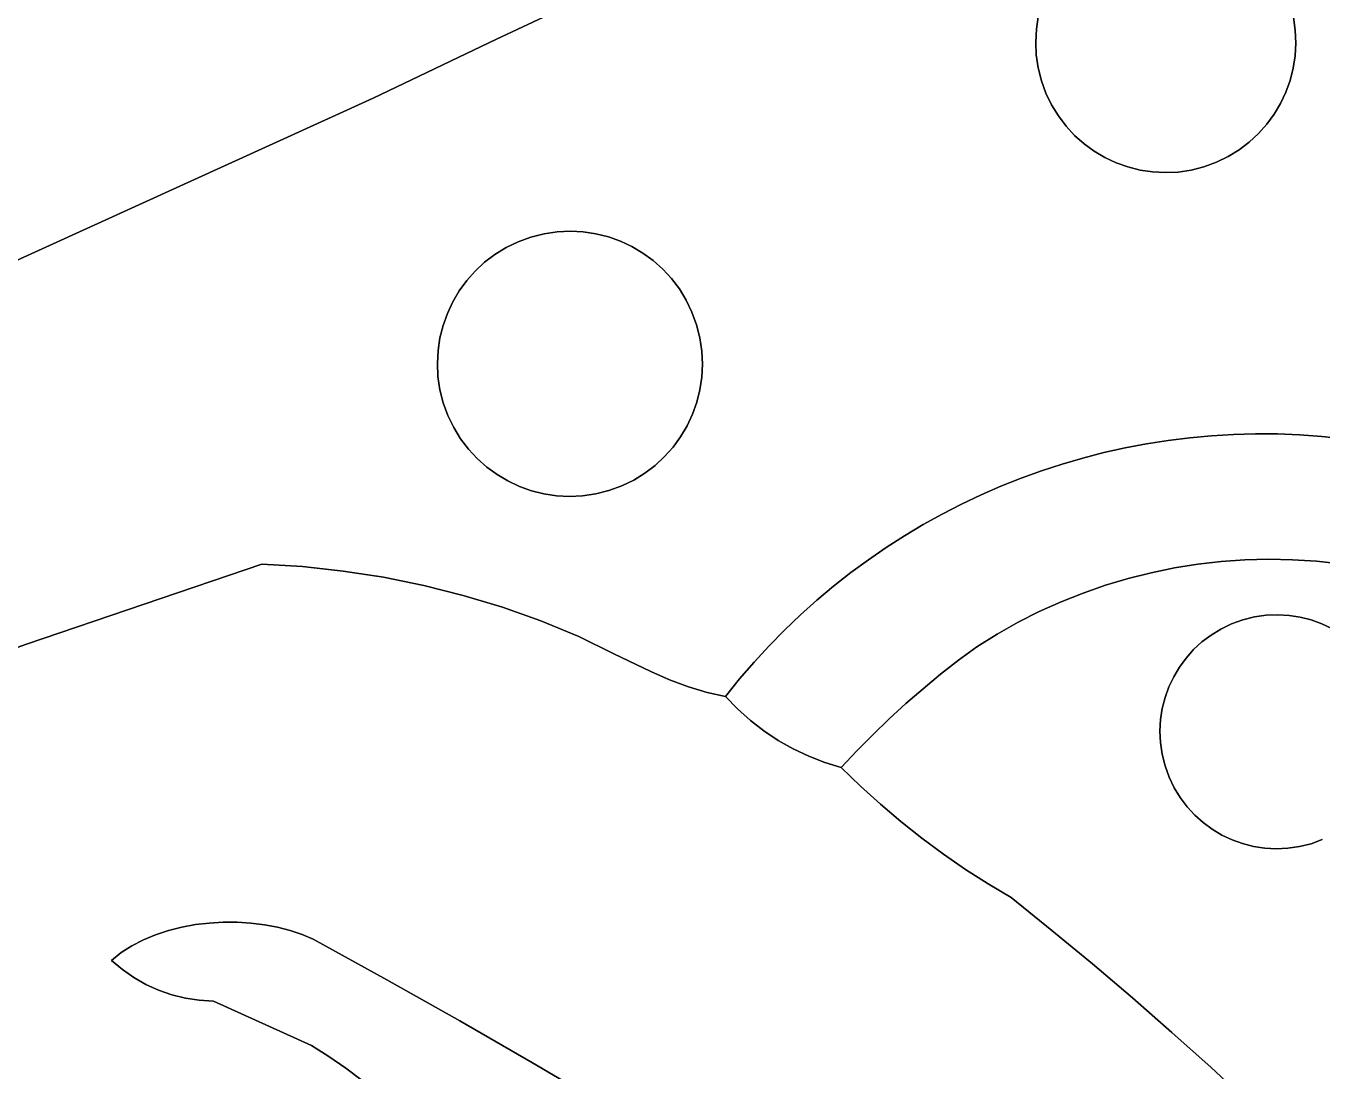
# Model space of a CAD drawing. Header units: inches. Extents: x 37.5 to 70.3, y 17.4 to 61.6.
# Drawn here: x 48.624 to 53.357, y 25.22 to 29.036 of the extents above; entities that cross this region are included whole.
import ezdxf

# ---------------------------------------------------------------- set-up
doc = ezdxf.new("R2010")
doc.units = ezdxf.units.IN
doc.layers.add('SURFACES_FOR_SKETCHUP', color=7, linetype='Continuous')

msp = doc.modelspace()

# ---------------------------------------------------------------- linework, layer by layer
at = {"layer": 'SURFACES_FOR_SKETCHUP'}
for points, invisible_edges in [([(49.3447, 29.671), (50.343, 28.987), (50.0615, 30.0244)], 3), ([(50.7997, 29.2026), (50.0615, 30.0244), (50.343, 28.987)], 3), ([(48.627, 29.3196), (47.9492, 29.706), (47.9083, 28.9702)], 3), ([(48.627, 29.3196), (49.8928, 28.7723), (49.3447, 29.671)], 3), ([(50.343, 28.987), (49.3447, 29.671), (49.8928, 28.7723)], 3), ([(51.4971, 29.5077), (52.3137, 29.0233), (51.733, 29.5998)], 3), ([(52.3206, 29.0689), (51.733, 29.5998), (52.3137, 29.0233)], 3), ([(51.2629, 29.41), (52.3134, 28.93), (51.4971, 29.5077)], 3), ([(52.3112, 28.9769), (51.4971, 29.5077), (52.3134, 28.93)], 3), ([(52.3137, 29.0233), (51.4971, 29.5077), (52.3112, 28.9769)], 3), ([(50.9496, 28.1478), (50.9815, 28.1133), (51.2629, 29.41)], 10), ([(51.2629, 29.41), (51.0305, 29.3079), (50.9496, 28.1478)], 10), ([(52.3204, 28.8828), (51.2629, 29.41), (50.9815, 28.1133)], 11), ([(52.3134, 28.93), (51.2629, 29.41), (52.3204, 28.8828)], 3), ([(52.6468, 29.429), (52.3667, 29.1975), (52.3323, 28.8357)], 11), ([(52.3323, 28.8357), (52.5638, 28.5555), (52.6468, 29.429)], 11), ([(53.2401, 29.1145), (52.6468, 29.429), (52.5638, 28.5555)], 11), ([(47.9083, 28.9702), (49.8928, 28.7723), (48.627, 29.3196)], 3), ([(51.0305, 29.3079), (50.7997, 29.2026), (50.8371, 28.2298)], 10), ([(50.8371, 28.2298), (50.8771, 28.2062), (51.0305, 29.3079)], 10), ([(50.8771, 28.2062), (50.9147, 28.1788), (51.0305, 29.3079)], 10), ([(50.9147, 28.1788), (50.9496, 28.1478), (51.0305, 29.3079)], 10), ([(50.343, 28.987), (50.6595, 28.2837), (50.7997, 29.2026)], 3), ([(50.6595, 28.2837), (50.7059, 28.2766), (50.7997, 29.2026)], 10), ([(50.7059, 28.2766), (50.7512, 28.2652), (50.7997, 29.2026)], 10), ([(50.7512, 28.2652), (50.795, 28.2496), (50.7997, 29.2026)], 10), ([(50.795, 28.2496), (50.8371, 28.2298), (50.7997, 29.2026)], 10), ([(52.3473, 29.1562), (52.3319, 29.1133), (52.3204, 28.8828)], 10), ([(52.3204, 28.8828), (52.3323, 28.8357), (52.3473, 29.1562)], 10), ([(52.3667, 29.1975), (52.3473, 29.1562), (52.3323, 28.8357)], 10), ([(53.252, 29.0673), (53.2589, 29.0202), (54.0389, 29.1694)], 10), ([(54.0442, 29.0803), (54.0389, 29.1694), (53.2589, 29.0202)], 10), ([(52.3319, 29.1133), (52.3206, 29.0689), (52.3204, 28.8828)], 10), ([(52.9256, 28.5212), (53.2401, 29.1145), (52.5638, 28.5555)], 11), ([(52.9256, 28.5212), (53.2057, 28.7527), (53.2401, 29.1145)], 11), ([(53.2057, 28.7527), (53.2251, 28.7939), (53.2401, 29.1145)], 10), ([(53.252, 29.0673), (53.2401, 29.1145), (53.2251, 28.7939)], 10), ([(52.3137, 29.0233), (52.3134, 28.93), (52.3206, 29.0689)], 3), ([(52.3204, 28.8828), (52.3206, 29.0689), (52.3134, 28.93)], 3), ([(53.2251, 28.7939), (53.2405, 28.8369), (53.252, 29.0673)], 10), ([(53.2405, 28.8369), (53.2517, 28.8813), (53.252, 29.0673)], 10), ([(53.252, 29.0673), (53.2517, 28.8813), (53.2589, 29.0202)], 3), ([(54.042, 28.9909), (54.0442, 29.0803), (53.2589, 29.0202)], 10), ([(52.3137, 29.0233), (52.3112, 28.9769), (52.3134, 28.93)], 8), ([(53.2587, 28.9268), (53.2589, 29.0202), (53.2517, 28.8813)], 3), ([(53.2587, 28.9268), (53.2611, 28.9732), (53.2589, 29.0202)], 8), ([(53.2611, 28.9732), (54.042, 28.9909), (53.2589, 29.0202)], 3), ([(47.1886, 28.6228), (49.8928, 28.7723), (47.9083, 28.9702)], 3), ([(49.8928, 28.7723), (50.4217, 28.2476), (50.343, 28.987)], 3), ([(50.6595, 28.2837), (50.343, 28.987), (50.6122, 28.2861)], 3), ([(50.4683, 28.2645), (50.343, 28.987), (50.4217, 28.2476)], 3), ([(50.5163, 28.2767), (50.343, 28.987), (50.4683, 28.2645)], 3), ([(50.5644, 28.2839), (50.343, 28.987), (50.5163, 28.2767)], 3), ([(50.6122, 28.2861), (50.343, 28.987), (50.5644, 28.2839)], 3), ([(54.042, 28.9909), (53.2587, 28.9268), (54.0644, 28.8964)], 3), ([(53.2587, 28.9268), (54.042, 28.9909), (53.2611, 28.9732)], 3), ([(53.2517, 28.8813), (54.0644, 28.8964), (53.2587, 28.9268)], 3), ([(52.3204, 28.8828), (50.9815, 28.1133), (52.3323, 28.8357)], 3), ([(54.0644, 28.8964), (53.2405, 28.8369), (54.0936, 28.804)], 3), ([(53.2405, 28.8369), (54.0644, 28.8964), (53.2517, 28.8813)], 3), ([(51.0102, 28.0756), (52.3323, 28.8357), (50.9815, 28.1133)], 3), ([(52.3323, 28.8357), (51.0102, 28.0756), (52.3489, 28.79)], 3), ([(52.3323, 28.8357), (52.3489, 28.79), (52.5246, 28.5788)], 10), ([(52.5638, 28.5555), (52.3323, 28.8357), (52.5246, 28.5788)], 3), ([(53.2251, 28.7939), (54.0936, 28.804), (53.2405, 28.8369)], 3), ([(51.0352, 28.0348), (52.3489, 28.79), (51.0102, 28.0756)], 3), ([(52.3489, 28.79), (51.0352, 28.0348), (52.3696, 28.747)], 3), ([(52.4877, 28.6057), (52.3489, 28.79), (52.4535, 28.6361)], 3), ([(52.5246, 28.5788), (52.3489, 28.79), (52.4877, 28.6057)], 3), ([(52.3489, 28.79), (52.3696, 28.747), (52.4535, 28.6361)], 10), ([(53.2057, 28.7527), (54.1295, 28.714), (53.2251, 28.7939)], 3), ([(54.0936, 28.804), (53.2251, 28.7939), (54.1295, 28.714)], 3), ([(49.8928, 28.7723), (46.2964, 28.1759), (44.4585, 26.3004)], 3), ([(44.4585, 26.3004), (46.9135, 26.1748), (49.8928, 28.7723)], 3), ([(46.2964, 28.1759), (49.8928, 28.7723), (46.4679, 28.2774)], 3), ([(47.1886, 28.6228), (46.4679, 28.2774), (49.8928, 28.7723)], 10), ([(47.7687, 26.4793), (49.8928, 28.7723), (46.9135, 26.1748)], 3), ([(47.7687, 26.4793), (48.626, 26.778), (49.8928, 28.7723)], 10), ([(48.626, 26.778), (49.4854, 27.0707), (49.8928, 28.7723)], 10), ([(49.4854, 27.0707), (50.1361, 27.8972), (49.8928, 28.7723)], 11), ([(50.1476, 27.9424), (49.8928, 28.7723), (50.1361, 27.8972)], 3), ([(50.1632, 27.9862), (49.8928, 28.7723), (50.1476, 27.9424)], 3), ([(50.1829, 28.0283), (49.8928, 28.7723), (50.1632, 27.9862)], 3), ([(50.2066, 28.0683), (49.8928, 28.7723), (50.1829, 28.0283)], 3), ([(50.234, 28.1059), (49.8928, 28.7723), (50.2066, 28.0683)], 3), ([(50.265, 28.1408), (49.8928, 28.7723), (50.234, 28.1059)], 3), ([(50.2994, 28.1727), (49.8928, 28.7723), (50.265, 28.1408)], 3), ([(50.3371, 28.2014), (49.8928, 28.7723), (50.2994, 28.1727)], 3), ([(50.3779, 28.2264), (49.8928, 28.7723), (50.3371, 28.2014)], 3), ([(50.4217, 28.2476), (49.8928, 28.7723), (50.3779, 28.2264)], 3), ([(51.0564, 27.9911), (52.3696, 28.747), (51.0352, 28.0348)], 3), ([(52.3696, 28.747), (51.0564, 27.9911), (52.3941, 28.707)], 3), ([(52.4222, 28.6699), (52.4535, 28.6361), (52.3696, 28.747)], 10), ([(52.3696, 28.747), (52.3941, 28.707), (52.4222, 28.6699)], 8), ([(53.2057, 28.7527), (52.9256, 28.5212), (53.1825, 28.7135)], 3), ([(53.1825, 28.7135), (54.1295, 28.714), (53.2057, 28.7527)], 3), ([(51.0733, 27.9445), (52.3941, 28.707), (51.0564, 27.9911)], 3), ([(52.3941, 28.707), (51.0733, 27.9445), (52.4222, 28.6699)], 3), ([(52.9256, 28.5212), (52.9713, 28.5378), (53.1825, 28.7135)], 10), ([(53.1825, 28.7135), (52.9713, 28.5378), (53.1555, 28.6766)], 3), ([(53.1555, 28.6766), (54.172, 28.6267), (53.1825, 28.7135)], 3), ([(54.1295, 28.714), (53.1825, 28.7135), (54.172, 28.6267)], 3), ([(51.0855, 27.8965), (52.4222, 28.6699), (51.0733, 27.9445)], 3), ([(52.4222, 28.6699), (51.0855, 27.8965), (52.4535, 28.6361)], 3), ([(52.4535, 28.6361), (51.0855, 27.8965), (52.1845, 27.3551)], 11), ([(52.2579, 27.3843), (52.4535, 28.6361), (52.1845, 27.3551)], 3), ([(52.4535, 28.6361), (52.2579, 27.3843), (52.4877, 28.6057)], 3), ([(53.1555, 28.6766), (52.9713, 28.5378), (53.1251, 28.6424)], 3), ([(52.9713, 28.5378), (53.0142, 28.5585), (53.1251, 28.6424)], 10), ([(53.0913, 28.6111), (53.1251, 28.6424), (53.0142, 28.5585)], 10), ([(53.1251, 28.6424), (53.0913, 28.6111), (53.4371, 27.5286)], 10), ([(53.1251, 28.6424), (54.172, 28.6267), (53.1555, 28.6766)], 3), ([(54.172, 28.6267), (53.1251, 28.6424), (53.4371, 27.5286)], 11), ([(52.3323, 27.4112), (52.4877, 28.6057), (52.2579, 27.3843)], 3), ([(52.4877, 28.6057), (52.3323, 27.4112), (52.5246, 28.5788)], 3), ([(53.0142, 28.5585), (53.0543, 28.583), (53.0913, 28.6111)], 8), ([(53.0913, 28.6111), (53.0543, 28.583), (53.356, 27.537)], 10), ([(53.356, 27.537), (53.4371, 27.5286), (53.0913, 28.6111)], 10), ([(52.4075, 27.4358), (52.5246, 28.5788), (52.3323, 27.4112)], 3), ([(52.5246, 28.5788), (52.4075, 27.4358), (52.5638, 28.5555)], 3), ([(52.4836, 27.4579), (52.5638, 28.5555), (52.4075, 27.4358)], 3), ([(52.5638, 28.5555), (52.4836, 27.4579), (52.605, 28.5361)], 3), ([(52.5638, 28.5555), (52.605, 28.5361), (52.9256, 28.5212)], 10), ([(52.9713, 28.5378), (52.9256, 28.5212), (53.1136, 27.5462)], 10), ([(53.0142, 28.5585), (52.9713, 28.5378), (53.1942, 27.5458)], 10), ([(53.1136, 27.5462), (53.1942, 27.5458), (52.9713, 28.5378)], 10), ([(53.0543, 28.583), (53.0142, 28.5585), (53.275, 27.5427)], 10), ([(53.1942, 27.5458), (53.275, 27.5427), (53.0142, 28.5585)], 10), ([(53.275, 27.5427), (53.356, 27.537), (53.0543, 28.583)], 10), ([(52.5603, 27.4777), (52.605, 28.5361), (52.4836, 27.4579)], 3), ([(52.605, 28.5361), (52.5603, 27.4777), (52.648, 28.5207)], 3), ([(52.6378, 27.495), (52.648, 28.5207), (52.5603, 27.4777)], 3), ([(52.605, 28.5361), (52.648, 28.5207), (52.8784, 28.5093)], 10), ([(52.8784, 28.5093), (52.9256, 28.5212), (52.605, 28.5361)], 10), ([(52.648, 28.5207), (52.6378, 27.495), (52.6924, 28.5095)], 3), ([(52.7159, 27.5098), (52.6924, 28.5095), (52.6378, 27.495)], 3), ([(52.648, 28.5207), (52.6924, 28.5095), (52.8784, 28.5093)], 10), ([(52.6924, 28.5095), (52.7159, 27.5098), (52.7379, 28.5026)], 3), ([(52.7379, 28.5026), (52.8313, 28.5023), (52.6924, 28.5095)], 3), ([(52.8784, 28.5093), (52.6924, 28.5095), (52.8313, 28.5023)], 3), ([(52.7945, 27.5221), (52.7379, 28.5026), (52.7159, 27.5098)], 3), ([(52.7379, 28.5026), (52.7945, 27.5221), (52.7843, 28.5001)], 3), ([(52.7379, 28.5026), (52.7843, 28.5001), (52.8313, 28.5023)], 8), ([(52.7843, 28.5001), (52.8737, 27.532), (52.8313, 28.5023)], 3), ([(52.8737, 27.532), (52.7843, 28.5001), (52.7945, 27.5221)], 3), ([(52.8313, 28.5023), (52.9533, 27.5393), (52.8784, 28.5093)], 3), ([(52.9533, 27.5393), (52.8313, 28.5023), (52.8737, 27.532)], 3), ([(52.8784, 28.5093), (53.0332, 27.544), (52.9256, 28.5212)], 3), ([(53.0332, 27.544), (52.8784, 28.5093), (52.9533, 27.5393)], 3), ([(53.1136, 27.5462), (52.9256, 28.5212), (53.0332, 27.544)], 3), ([(50.1829, 28.0283), (50.4683, 28.2645), (50.2066, 28.0683)], 3), ([(50.1829, 28.0283), (50.3845, 27.3742), (50.4683, 28.2645)], 11), ([(50.4683, 28.2645), (50.4217, 28.2476), (50.2066, 28.0683)], 10), ([(50.4683, 28.2645), (50.3845, 27.3742), (51.0733, 27.9445)], 11), ([(50.5163, 28.2767), (50.4683, 28.2645), (50.795, 28.2496)], 10), ([(50.8371, 28.2298), (50.795, 28.2496), (50.4683, 28.2645)], 10), ([(51.0733, 27.9445), (50.8371, 28.2298), (50.4683, 28.2645)], 11), ([(50.5163, 28.2767), (50.7059, 28.2766), (50.5644, 28.2839)], 3), ([(50.7512, 28.2652), (50.7059, 28.2766), (50.5163, 28.2767)], 10), ([(50.795, 28.2496), (50.7512, 28.2652), (50.5163, 28.2767)], 10), ([(50.6595, 28.2837), (50.6122, 28.2861), (50.5644, 28.2839)], 8), ([(50.6595, 28.2837), (50.5644, 28.2839), (50.7059, 28.2766)], 3), ([(50.2066, 28.0683), (50.4217, 28.2476), (50.234, 28.1059)], 3), ([(50.234, 28.1059), (50.4217, 28.2476), (50.265, 28.1408)], 3), ([(50.4217, 28.2476), (50.3779, 28.2264), (50.265, 28.1408)], 10), ([(50.2994, 28.1727), (50.265, 28.1408), (50.3779, 28.2264)], 10), ([(50.3779, 28.2264), (50.3371, 28.2014), (50.2994, 28.1727)], 8), ([(50.8371, 28.2298), (51.0733, 27.9445), (50.8771, 28.2062)], 3), ([(51.0733, 27.9445), (51.0564, 27.9911), (50.8771, 28.2062)], 10), ([(50.8771, 28.2062), (51.0564, 27.9911), (50.9147, 28.1788)], 3), ([(50.9147, 28.1788), (51.0564, 27.9911), (50.9496, 28.1478)], 3), ([(50.9815, 28.1133), (50.9496, 28.1478), (51.0352, 28.0348)], 10), ([(51.0564, 27.9911), (51.0352, 28.0348), (50.9496, 28.1478)], 10), ([(51.0352, 28.0348), (51.0102, 28.0756), (50.9815, 28.1133)], 8), ([(50.1829, 28.0283), (50.1632, 27.9862), (50.1482, 27.6595)], 10), ([(50.1482, 27.6595), (50.3845, 27.3742), (50.1829, 28.0283)], 11), ([(50.1632, 27.9862), (50.1476, 27.9424), (50.1361, 27.7075)], 10), ([(50.1361, 27.7075), (50.1482, 27.6595), (50.1632, 27.9862)], 10), ([(50.1476, 27.9424), (50.1361, 27.8972), (50.1361, 27.7075)], 10), ([(51.0386, 27.5757), (51.0733, 27.9445), (50.3845, 27.3742)], 11), ([(51.0386, 27.5757), (51.0584, 27.6177), (51.0733, 27.9445)], 10), ([(51.0855, 27.8965), (51.0733, 27.9445), (51.0584, 27.6177)], 10), ([(50.1361, 27.8972), (49.4854, 27.0707), (50.1291, 27.8507)], 3), ([(50.1291, 27.8507), (50.1289, 27.7556), (50.1361, 27.8972)], 3), ([(50.1361, 27.7075), (50.1361, 27.8972), (50.1289, 27.7556)], 3), ([(51.0584, 27.6177), (51.074, 27.6616), (51.0855, 27.8965)], 10), ([(51.074, 27.6616), (51.0854, 27.7068), (51.0855, 27.8965)], 10), ([(51.0855, 27.8965), (51.0854, 27.7068), (51.0927, 27.8484)], 3), ([(51.0927, 27.8484), (52.1119, 27.3235), (51.0855, 27.8965)], 3), ([(52.1845, 27.3551), (51.0855, 27.8965), (52.1119, 27.3235)], 3), ([(50.1291, 27.8507), (49.4854, 27.0707), (50.1267, 27.8034)], 3), ([(50.1291, 27.8507), (50.1267, 27.8034), (50.1289, 27.7556)], 8), ([(51.0925, 27.7533), (51.0927, 27.8484), (51.0854, 27.7068)], 3), ([(51.0925, 27.7533), (51.0949, 27.8005), (51.0927, 27.8484)], 8), ([(51.0927, 27.8484), (51.0949, 27.8005), (52.0405, 27.2896)], 10), ([(52.0405, 27.2896), (52.1119, 27.3235), (51.0927, 27.8484)], 10), ([(50.1267, 27.8034), (49.4854, 27.0707), (50.1289, 27.7556)], 3), ([(51.0949, 27.8005), (51.0925, 27.7533), (51.97, 27.2535)], 10), ([(51.97, 27.2535), (52.0405, 27.2896), (51.0949, 27.8005)], 10), ([(50.1289, 27.7556), (49.4854, 27.0707), (50.1361, 27.7075)], 3), ([(51.0925, 27.7533), (51.0854, 27.7068), (51.9008, 27.2151)], 10), ([(51.9008, 27.2151), (51.97, 27.2535), (51.0925, 27.7533)], 10), ([(49.6347, 27.0616), (50.1361, 27.7075), (49.4854, 27.0707)], 3), ([(50.1361, 27.7075), (49.6347, 27.0616), (50.1482, 27.6595)], 3), ([(51.074, 27.6616), (51.8327, 27.1745), (51.0854, 27.7068)], 3), ([(51.8327, 27.1745), (51.9008, 27.2151), (51.0854, 27.7068)], 10), ([(50.1482, 27.6595), (49.6347, 27.0616), (50.1652, 27.6129)], 3), ([(50.1482, 27.6595), (50.1652, 27.6129), (50.3445, 27.3978)], 10), ([(50.3845, 27.3742), (50.1482, 27.6595), (50.3445, 27.3978)], 3), ([(51.0584, 27.6177), (51.7659, 27.1317), (51.074, 27.6616)], 3), ([(51.8327, 27.1745), (51.074, 27.6616), (51.7659, 27.1317)], 3), ([(49.7832, 27.0455), (50.1652, 27.6129), (49.6347, 27.0616)], 3), ([(50.1652, 27.6129), (49.7832, 27.0455), (50.1864, 27.5692)], 3), ([(50.3069, 27.4252), (50.1652, 27.6129), (50.272, 27.4562)], 3), ([(50.3445, 27.3978), (50.1652, 27.6129), (50.3069, 27.4252)], 3), ([(50.1652, 27.6129), (50.1864, 27.5692), (50.272, 27.4562)], 10), ([(51.0386, 27.5757), (51.7004, 27.0867), (51.0584, 27.6177)], 3), ([(51.7659, 27.1317), (51.0584, 27.6177), (51.7004, 27.0867)], 3), ([(50.1864, 27.5692), (49.7832, 27.0455), (50.2114, 27.5283)], 3), ([(50.2401, 27.4906), (50.272, 27.4562), (50.1864, 27.5692)], 10), ([(50.1864, 27.5692), (50.2114, 27.5283), (50.2401, 27.4906)], 8), ([(50.7533, 27.3394), (51.0386, 27.5757), (50.3845, 27.3742)], 11), ([(51.0386, 27.5757), (50.7533, 27.3394), (51.015, 27.5357)], 3), ([(51.015, 27.5357), (51.6362, 27.0396), (51.0386, 27.5757)], 3), ([(51.7004, 27.0867), (51.0386, 27.5757), (51.6362, 27.0396)], 3), ([(53.0332, 27.544), (52.9533, 27.5393), (52.989, 27.0801)], 10), ([(52.989, 27.0801), (53.0755, 27.0861), (53.0332, 27.544)], 10), ([(53.1136, 27.5462), (53.0332, 27.544), (53.0755, 27.0861)], 10), ([(53.1624, 27.0882), (53.1136, 27.5462), (53.0755, 27.0861)], 3), ([(53.1136, 27.5462), (53.1624, 27.0882), (53.1942, 27.5458)], 3), ([(53.2494, 27.0865), (53.1942, 27.5458), (53.1624, 27.0882)], 3), ([(53.1942, 27.5458), (53.2494, 27.0865), (53.275, 27.5427)], 3), ([(49.9306, 27.0226), (50.2114, 27.5283), (49.7832, 27.0455)], 3), ([(50.2114, 27.5283), (49.9306, 27.0226), (50.2401, 27.4906)], 3), ([(50.7533, 27.3394), (50.7999, 27.3564), (51.015, 27.5357)], 10), ([(51.015, 27.5357), (50.7999, 27.3564), (50.9876, 27.4981)], 3), ([(50.9876, 27.4981), (50.7999, 27.3564), (50.9566, 27.4632)], 3), ([(50.9566, 27.4632), (51.5123, 26.939), (50.9876, 27.4981)], 3), ([(50.9876, 27.4981), (51.5735, 26.9903), (51.015, 27.5357)], 3), ([(51.5735, 26.9903), (50.9876, 27.4981), (51.5123, 26.939)], 3), ([(51.6362, 27.0396), (51.015, 27.5357), (51.5735, 26.9903)], 3), ([(52.6378, 27.495), (52.7328, 27.0393), (52.7159, 27.5098)], 3), ([(52.7945, 27.5221), (52.7159, 27.5098), (52.8175, 27.0566)], 10), ([(52.7328, 27.0393), (52.8175, 27.0566), (52.7159, 27.5098)], 10), ([(52.8737, 27.532), (52.7945, 27.5221), (52.903, 27.0702)], 10), ([(52.8175, 27.0566), (52.903, 27.0702), (52.7945, 27.5221)], 10), ([(52.8737, 27.532), (52.989, 27.0801), (52.9533, 27.5393)], 3), ([(52.903, 27.0702), (52.989, 27.0801), (52.8737, 27.532)], 10), ([(53.275, 27.5427), (53.2494, 27.0865), (53.356, 27.537)], 3), ([(53.3366, 27.081), (53.356, 27.537), (53.2494, 27.0865)], 3), ([(53.356, 27.537), (53.3366, 27.081), (53.4371, 27.5286)], 3), ([(53.4237, 27.0715), (53.4371, 27.5286), (53.3366, 27.081)], 3), ([(50.2401, 27.4906), (49.9306, 27.0226), (50.272, 27.4562)], 3), ([(50.0767, 26.9928), (50.272, 27.4562), (49.9306, 27.0226)], 3), ([(50.272, 27.4562), (50.0767, 26.9928), (50.3069, 27.4252)], 3), ([(50.7999, 27.3564), (50.8436, 27.3776), (50.9566, 27.4632)], 10), ([(50.9221, 27.4313), (50.9566, 27.4632), (50.8436, 27.3776)], 10), ([(50.9221, 27.4313), (51.4526, 26.8855), (50.9566, 27.4632)], 3), ([(51.5123, 26.939), (50.9566, 27.4632), (51.4526, 26.8855)], 3), ([(52.4075, 27.4358), (52.5661, 26.9935), (52.4836, 27.4579)], 3), ([(52.4836, 27.4579), (52.649, 27.0182), (52.5603, 27.4777)], 3), ([(52.649, 27.0182), (52.4836, 27.4579), (52.5661, 26.9935)], 3), ([(52.5603, 27.4777), (52.7328, 27.0393), (52.6378, 27.495)], 3), ([(52.7328, 27.0393), (52.5603, 27.4777), (52.649, 27.0182)], 3), ([(50.3069, 27.4252), (50.0767, 26.9928), (50.3445, 27.3978)], 3), ([(50.8436, 27.3776), (50.8844, 27.4026), (50.9221, 27.4313)], 8), ([(50.8436, 27.3776), (51.338, 26.7725), (50.8844, 27.4026)], 3), ([(50.8844, 27.4026), (51.3945, 26.83), (50.9221, 27.4313)], 3), ([(51.3945, 26.83), (50.8844, 27.4026), (51.338, 26.7725)], 3), ([(51.4526, 26.8855), (50.9221, 27.4313), (51.3945, 26.83)], 3), ([(52.2579, 27.3843), (52.4843, 26.9651), (52.3323, 27.4112)], 3), ([(52.3323, 27.4112), (52.4843, 26.9651), (52.4075, 27.4358)], 3), ([(52.5661, 26.9935), (52.4075, 27.4358), (52.4843, 26.9651)], 3), ([(50.2213, 26.9563), (50.3445, 27.3978), (50.0767, 26.9928)], 3), ([(50.3445, 27.3978), (50.2213, 26.9563), (50.3845, 27.3742)], 3), ([(50.3845, 27.3742), (50.2213, 26.9563), (50.4265, 27.3544)], 3), ([(50.3641, 26.9131), (50.4265, 27.3544), (50.2213, 26.9563)], 3), ([(50.4265, 27.3544), (50.3641, 26.9131), (50.4703, 27.3388)], 3), ([(50.3845, 27.3742), (50.4265, 27.3544), (50.7533, 27.3394)], 10), ([(50.4265, 27.3544), (50.4703, 27.3388), (50.7053, 27.3273)], 10), ([(50.7053, 27.3273), (50.7533, 27.3394), (50.4265, 27.3544)], 10), ([(50.7999, 27.3564), (50.7533, 27.3394), (50.7715, 26.7435)], 10), ([(50.7715, 26.7435), (50.906, 26.6781), (50.8436, 27.3776)], 10), ([(50.8436, 27.3776), (50.7999, 27.3564), (50.7715, 26.7435)], 10), ([(51.338, 26.7725), (50.8436, 27.3776), (50.906, 26.6781)], 11), ([(52.1845, 27.3551), (52.1119, 27.3235), (52.3245, 26.8973)], 10), ([(52.1845, 27.3551), (52.4037, 26.933), (52.2579, 27.3843)], 3), ([(52.3245, 26.8973), (52.4037, 26.933), (52.1845, 27.3551)], 10), ([(52.4843, 26.9651), (52.2579, 27.3843), (52.4037, 26.933)], 3), ([(50.4703, 27.3388), (50.3641, 26.9131), (50.5156, 27.3273)], 3), ([(50.5156, 27.3273), (50.3641, 26.9131), (50.5621, 27.3203)], 3), ([(50.5049, 26.8632), (50.5621, 27.3203), (50.3641, 26.9131)], 3), ([(50.4703, 27.3388), (50.5156, 27.3273), (50.7053, 27.3273)], 10), ([(50.5621, 27.3203), (50.5049, 26.8632), (50.6093, 27.3179)], 3), ([(50.6093, 27.3179), (50.5049, 26.8632), (50.6572, 27.3201)], 3), ([(50.6435, 26.8068), (50.6572, 27.3201), (50.5049, 26.8632)], 3), ([(50.5621, 27.3203), (50.6572, 27.3201), (50.5156, 27.3273)], 3), ([(50.7053, 27.3273), (50.5156, 27.3273), (50.6572, 27.3201)], 3), ([(50.5621, 27.3203), (50.6093, 27.3179), (50.6572, 27.3201)], 8), ([(50.6435, 26.8068), (50.7715, 26.7435), (50.7533, 27.3394)], 10), ([(50.7533, 27.3394), (50.7053, 27.3273), (50.6435, 26.8068)], 10), ([(50.7053, 27.3273), (50.6572, 27.3201), (50.6435, 26.8068)], 10), ([(52.1119, 27.3235), (52.0405, 27.2896), (52.3245, 26.8973)], 10), ([(52.0405, 27.2896), (51.97, 27.2535), (52.2468, 26.8581)], 10), ([(52.2468, 26.8581), (52.3245, 26.8973), (52.0405, 27.2896)], 10), ([(51.9008, 27.2151), (51.8327, 27.1745), (52.0962, 26.769)], 10), ([(51.97, 27.2535), (51.9008, 27.2151), (52.1706, 26.8153)], 10), ([(52.0962, 26.769), (52.1706, 26.8153), (51.9008, 27.2151)], 10), ([(52.1706, 26.8153), (52.2468, 26.8581), (51.97, 27.2535)], 10), ([(51.8327, 27.1745), (51.7659, 27.1317), (52.0962, 26.769)], 10), ([(51.7004, 27.0867), (52.0295, 26.7196), (51.7659, 27.1317)], 3), ([(52.0295, 26.7196), (52.0962, 26.769), (51.7659, 27.1317)], 10), ([(48.626, 26.778), (49.2938, 25.7603), (49.4854, 27.0707)], 3), ([(49.3448, 25.7632), (49.4854, 27.0707), (49.2938, 25.7603)], 3), ([(49.3448, 25.7632), (49.3957, 25.7631), (49.4854, 27.0707)], 10), ([(49.3957, 25.7631), (49.446, 25.76), (49.4854, 27.0707)], 10), ([(49.6347, 27.0616), (49.4854, 27.0707), (49.446, 25.76)], 10), ([(51.7004, 27.0867), (51.6362, 27.0396), (51.9641, 26.6685)], 10), ([(52.0295, 26.7196), (51.7004, 27.0867), (51.9641, 26.6685)], 3), ([(52.8175, 27.0566), (52.9517, 26.8117), (52.903, 27.0702)], 3), ([(52.903, 27.0702), (53.0265, 26.8523), (52.989, 27.0801)], 3), ([(52.9878, 26.8337), (52.903, 27.0702), (52.9517, 26.8117)], 3), ([(53.0265, 26.8523), (52.903, 27.0702), (52.9878, 26.8337)], 3), ([(52.989, 27.0801), (53.0676, 26.8672), (53.0755, 27.0861)], 3), ([(53.0676, 26.8672), (52.989, 27.0801), (53.0265, 26.8523)], 3), ([(53.11, 26.8778), (53.0755, 27.0861), (53.0676, 26.8672)], 3), ([(53.0755, 27.0861), (53.1525, 26.8839), (53.1624, 27.0882)], 3), ([(53.1525, 26.8839), (53.0755, 27.0861), (53.11, 26.8778)], 3), ([(53.1947, 26.8858), (53.1624, 27.0882), (53.1525, 26.8839)], 3), ([(53.1624, 27.0882), (53.1947, 26.8858), (53.2494, 27.0865)], 3), ([(53.2365, 26.8835), (53.2494, 27.0865), (53.1947, 26.8858)], 3), ([(53.2774, 26.8772), (53.2494, 27.0865), (53.2365, 26.8835)], 3), ([(53.2494, 27.0865), (53.2774, 26.8772), (53.3366, 27.081)], 3), ([(53.3174, 26.867), (53.3366, 27.081), (53.2774, 26.8772)], 3), ([(53.3366, 27.081), (53.3174, 26.867), (53.4237, 27.0715)], 3), ([(53.356, 26.8531), (53.4237, 27.0715), (53.3174, 26.867)], 3), ([(53.3931, 26.8355), (53.4237, 27.0715), (53.356, 26.8531)], 3), ([(49.446, 25.76), (49.4954, 25.7539), (49.6347, 27.0616)], 10), ([(49.7832, 27.0455), (49.6347, 27.0616), (49.4954, 25.7539)], 10), ([(49.4954, 25.7539), (49.5432, 25.7449), (49.7832, 27.0455)], 10), ([(49.5432, 25.7449), (49.5892, 25.733), (49.7832, 27.0455)], 10), ([(49.9306, 27.0226), (49.7832, 27.0455), (49.5892, 25.733)], 10), ([(49.5892, 25.733), (49.6328, 25.7183), (49.9306, 27.0226)], 10), ([(50.0767, 26.9928), (49.9306, 27.0226), (49.6328, 25.7183)], 10), ([(51.6362, 27.0396), (51.5735, 26.9903), (51.9, 26.6157)], 10), ([(51.9, 26.6157), (51.9641, 26.6685), (51.6362, 27.0396)], 10), ([(52.7328, 27.0393), (52.649, 27.0182), (52.8604, 26.7277)], 10), ([(52.7328, 27.0393), (52.9183, 26.7866), (52.8175, 27.0566)], 3), ([(52.7328, 27.0393), (52.8604, 26.7277), (52.8878, 26.7585)], 9), ([(52.7328, 27.0393), (52.8878, 26.7585), (52.9183, 26.7866)], 9), ([(52.9517, 26.8117), (52.8175, 27.0566), (52.9183, 26.7866)], 3), ([(49.6328, 25.7183), (49.6736, 25.7007), (50.0767, 26.9928)], 10), ([(50.2213, 26.9563), (50.0767, 26.9928), (49.6736, 25.7007)], 10), ([(51.5735, 26.9903), (51.5123, 26.939), (51.8374, 26.5613)], 10), ([(51.9, 26.6157), (51.5735, 26.9903), (51.8374, 26.5613)], 3), ([(52.5661, 26.9935), (52.4843, 26.9651), (52.8151, 26.6594)], 10), ([(52.649, 27.0182), (52.5661, 26.9935), (52.8361, 26.6946)], 10), ([(52.8151, 26.6594), (52.8361, 26.6946), (52.5661, 26.9935)], 10), ([(52.8361, 26.6946), (52.8604, 26.7277), (52.649, 27.0182)], 10), ([(50.3641, 26.9131), (50.2213, 26.9563), (49.6736, 25.7007)], 10), ([(51.5123, 26.939), (51.4526, 26.8855), (51.8374, 26.5613)], 10), ([(52.4037, 26.933), (52.3245, 26.8973), (52.7836, 26.5837)], 10), ([(52.4843, 26.9651), (52.4037, 26.933), (52.7976, 26.6223)], 10), ([(52.7836, 26.5837), (52.7976, 26.6223), (52.4037, 26.933)], 10), ([(52.7976, 26.6223), (52.8151, 26.6594), (52.4843, 26.9651)], 10), ([(49.6736, 25.7007), (49.9419, 25.5529), (50.3641, 26.9131)], 10), ([(50.5049, 26.8632), (50.3641, 26.9131), (49.9419, 25.5529)], 10), ([(51.4526, 26.8855), (51.3945, 26.83), (51.7762, 26.5053)], 10), ([(51.8374, 26.5613), (51.4526, 26.8855), (51.7762, 26.5053)], 3), ([(52.2468, 26.8581), (52.7734, 26.5438), (52.3245, 26.8973)], 3), ([(52.7836, 26.5837), (52.3245, 26.8973), (52.7734, 26.5438)], 3), ([(53.11, 26.8778), (53.2774, 26.8772), (53.1525, 26.8839)], 3), ([(53.2365, 26.8835), (53.1947, 26.8858), (53.1525, 26.8839)], 8), ([(53.2365, 26.8835), (53.1525, 26.8839), (53.2774, 26.8772)], 3), ([(50.6435, 26.8068), (50.5049, 26.8632), (49.9419, 25.5529)], 10), ([(52.1706, 26.8153), (52.7671, 26.5028), (52.2468, 26.8581)], 3), ([(52.7734, 26.5438), (52.2468, 26.8581), (52.7671, 26.5028)], 3), ([(53.0676, 26.8672), (52.8151, 26.6594), (52.7835, 26.3339)], 11), ([(53.6008, 26.583), (53.0676, 26.8672), (52.7835, 26.3339)], 11), ([(52.8151, 26.6594), (53.0676, 26.8672), (52.8361, 26.6946)], 3), ([(53.0676, 26.8672), (53.0265, 26.8523), (52.8361, 26.6946)], 10), ([(52.8361, 26.6946), (53.0265, 26.8523), (52.8604, 26.7277)], 3), ([(52.8604, 26.7277), (53.0265, 26.8523), (52.8878, 26.7585)], 3), ([(53.0265, 26.8523), (52.9878, 26.8337), (52.8878, 26.7585)], 10), ([(52.9183, 26.7866), (52.8878, 26.7585), (52.9878, 26.8337)], 10), ([(52.9878, 26.8337), (52.9517, 26.8117), (52.9183, 26.7866)], 8), ([(53.11, 26.8778), (53.0676, 26.8672), (53.356, 26.8531)], 10), ([(53.3931, 26.8355), (53.356, 26.8531), (53.0676, 26.8672)], 10), ([(53.6008, 26.583), (53.3931, 26.8355), (53.0676, 26.8672)], 11), ([(53.3174, 26.867), (53.2774, 26.8772), (53.11, 26.8778)], 10), ([(53.356, 26.8531), (53.3174, 26.867), (53.11, 26.8778)], 10), ([(50.7715, 26.7435), (50.6435, 26.8068), (49.9419, 25.5529)], 10), ([(51.3945, 26.83), (51.338, 26.7725), (51.7165, 26.4477)], 10), ([(51.7762, 26.5053), (51.3945, 26.83), (51.7165, 26.4477)], 3), ([(52.0962, 26.769), (52.7648, 26.4611), (52.1706, 26.8153)], 3), ([(52.7671, 26.5028), (52.1706, 26.8153), (52.7648, 26.4611)], 3), ([(47.7687, 26.4793), (48.9372, 25.624), (48.626, 26.778)], 3), ([(49.2432, 25.7543), (48.626, 26.778), (49.1934, 25.7452)], 3), ([(49.1449, 25.733), (48.626, 26.778), (49.0981, 25.7176)], 3), ([(49.0981, 25.7176), (48.626, 26.778), (49.0535, 25.6991)], 3), ([(49.0535, 25.6991), (48.626, 26.778), (49.0115, 25.6773)], 3), ([(49.0115, 25.6773), (48.626, 26.778), (48.9726, 25.6523)], 3), ([(48.9726, 25.6523), (48.626, 26.778), (48.9372, 25.624)], 3), ([(49.1934, 25.7452), (48.626, 26.778), (49.1449, 25.733)], 3), ([(49.2938, 25.7603), (48.626, 26.778), (49.2432, 25.7543)], 3), ([(49.9419, 25.5529), (50.2089, 25.4027), (50.7715, 26.7435)], 10), ([(50.906, 26.6781), (50.7715, 26.7435), (50.2089, 25.4027)], 10), ([(51.338, 26.7725), (50.906, 26.6781), (51.2832, 26.7129)], 3), ([(51.2832, 26.7129), (51.3712, 26.4269), (51.338, 26.7725)], 3), ([(51.4257, 26.396), (51.7165, 26.4477), (51.338, 26.7725)], 11), ([(51.3712, 26.4269), (51.4257, 26.396), (51.338, 26.7725)], 10), ([(52.0962, 26.769), (52.0295, 26.7196), (52.7667, 26.4188)], 10), ([(52.7667, 26.4188), (52.7648, 26.4611), (52.0962, 26.769)], 10), ([(50.9746, 26.6484), (51.2832, 26.7129), (50.906, 26.6781)], 3), ([(51.0432, 26.6224), (51.2832, 26.7129), (50.9746, 26.6484)], 3), ([(51.2832, 26.7129), (51.0432, 26.6224), (51.2303, 26.6514)], 3), ([(51.2303, 26.6514), (51.2695, 26.5001), (51.2832, 26.7129)], 3), ([(51.3191, 26.4616), (51.2832, 26.7129), (51.2695, 26.5001)], 3), ([(51.3712, 26.4269), (51.2832, 26.7129), (51.3191, 26.4616)], 3), ([(52.0295, 26.7196), (51.9641, 26.6685), (52.0548, 25.9561)], 10), ([(52.0548, 25.9561), (52.7667, 26.4188), (52.0295, 26.7196)], 11), ([(50.9746, 26.6484), (50.906, 26.6781), (50.2089, 25.4027)], 10), ([(50.2089, 25.4027), (50.4745, 25.2501), (50.9746, 26.6484)], 10), ([(51.0432, 26.6224), (50.9746, 26.6484), (50.4745, 25.2501)], 10), ([(51.1116, 26.6018), (51.2303, 26.6514), (51.0432, 26.6224)], 3), ([(51.1116, 26.6018), (51.1791, 26.5879), (51.2303, 26.6514)], 8), ([(51.2303, 26.6514), (51.1791, 26.5879), (51.2228, 26.5423)], 8), ([(51.2228, 26.5423), (51.2695, 26.5001), (51.2303, 26.6514)], 10), ([(51.9, 26.6157), (51.9743, 26.0116), (51.9641, 26.6685)], 3), ([(51.9743, 26.0116), (52.0548, 25.9561), (51.9641, 26.6685)], 10), ([(52.8151, 26.6594), (52.7976, 26.6223), (52.7835, 26.3339)], 10), ([(51.0432, 26.6224), (50.4745, 25.2501), (51.2695, 26.5001)], 11), ([(51.0432, 26.6224), (51.2695, 26.5001), (51.1116, 26.6018)], 3), ([(51.2228, 26.5423), (51.1791, 26.5879), (51.1116, 26.6018)], 8), ([(51.2228, 26.5423), (51.1116, 26.6018), (51.2695, 26.5001)], 3), ([(51.8374, 26.5613), (51.8956, 26.0699), (51.9, 26.6157)], 3), ([(51.9743, 26.0116), (51.9, 26.6157), (51.8956, 26.0699)], 3), ([(52.7976, 26.6223), (52.7836, 26.5837), (52.7729, 26.3764)], 10), ([(52.7729, 26.3764), (52.7835, 26.3339), (52.7976, 26.6223)], 10), ([(51.7762, 26.5053), (51.819, 26.1306), (51.8374, 26.5613)], 3), ([(51.8956, 26.0699), (51.8374, 26.5613), (51.819, 26.1306)], 3), ([(52.7836, 26.5837), (52.7734, 26.5438), (52.7729, 26.3764)], 10), ([(52.7835, 26.3339), (53.3167, 26.0498), (53.6008, 26.583)], 11), ([(53.3167, 26.0498), (53.5692, 26.2576), (53.6008, 26.583)], 11), ([(51.7165, 26.4477), (51.7444, 26.1939), (51.7762, 26.5053)], 3), ([(51.819, 26.1306), (51.7762, 26.5053), (51.7444, 26.1939)], 3), ([(52.7671, 26.5028), (52.7648, 26.4611), (52.7667, 26.4188)], 8), ([(52.7671, 26.5028), (52.7667, 26.4188), (52.7734, 26.5438)], 3), ([(52.7729, 26.3764), (52.7734, 26.5438), (52.7667, 26.4188)], 3), ([(48.9372, 25.624), (47.7687, 26.4793), (48.383, 24.8352)], 11), ([(51.3191, 26.4616), (51.2695, 26.5001), (50.4745, 25.2501)], 10), ([(51.3712, 26.4269), (51.3191, 26.4616), (50.4745, 25.2501)], 10), ([(51.3712, 26.4269), (50.4745, 25.2501), (50.7386, 25.095)], 9), ([(51.3712, 26.4269), (50.7386, 25.095), (51.4257, 26.396)], 3), ([(51.4824, 26.3691), (51.7165, 26.4477), (51.4257, 26.396)], 3), ([(51.7165, 26.4477), (51.4824, 26.3691), (51.6582, 26.3886)], 3), ([(51.6582, 26.3886), (51.6718, 26.2597), (51.7165, 26.4477)], 3), ([(51.6718, 26.2597), (51.7444, 26.1939), (51.7165, 26.4477)], 10), ([(52.7667, 26.4188), (52.0548, 25.9561), (52.7729, 26.3764)], 3), ([(51.4257, 26.396), (50.7386, 25.095), (51.4824, 26.3691)], 3), ([(51.7444, 26.1939), (51.4824, 26.3691), (50.7386, 25.095)], 11), ([(51.5411, 26.3464), (51.6582, 26.3886), (51.4824, 26.3691)], 3), ([(51.6718, 26.2597), (51.5411, 26.3464), (51.4824, 26.3691)], 9), ([(51.6718, 26.2597), (51.4824, 26.3691), (51.7444, 26.1939)], 3), ([(51.5411, 26.3464), (51.6015, 26.3279), (51.6582, 26.3886)], 8), ([(51.6015, 26.3279), (51.6718, 26.2597), (51.6582, 26.3886)], 2), ([(52.1372, 25.9032), (52.7729, 26.3764), (52.0548, 25.9561)], 3), ([(52.7729, 26.3764), (52.1372, 25.9032), (52.7835, 26.3339)], 3), ([(51.6718, 26.2597), (51.6015, 26.3279), (51.5411, 26.3464)], 8), ([(52.2213, 25.853), (52.7835, 26.3339), (52.1372, 25.9032)], 3), ([(52.7835, 26.3339), (52.2213, 25.853), (52.7983, 26.2928)], 3), ([(52.7835, 26.3339), (52.7983, 26.2928), (52.956, 26.1024)], 10), ([(52.9912, 26.0815), (52.7835, 26.3339), (52.956, 26.1024)], 3), ([(52.7835, 26.3339), (52.9912, 26.0815), (53.3167, 26.0498)], 11), ([(52.7983, 26.2928), (52.2213, 25.853), (52.8169, 26.2541)], 3), ([(52.9229, 26.1267), (52.7983, 26.2928), (52.8922, 26.1542)], 3), ([(52.956, 26.1024), (52.7983, 26.2928), (52.9229, 26.1267)], 3), ([(52.7983, 26.2928), (52.8169, 26.2541), (52.8922, 26.1542)], 10), ([(52.3707, 25.7329), (52.8169, 26.2541), (52.2213, 25.853)], 3), ([(52.8169, 26.2541), (52.3707, 25.7329), (52.8389, 26.218)], 3), ([(52.8389, 26.218), (52.3707, 25.7329), (52.8641, 26.1847)], 3), ([(52.8641, 26.1847), (52.8922, 26.1542), (52.8169, 26.2541)], 10), ([(52.8169, 26.2541), (52.8389, 26.218), (52.8641, 26.1847)], 8), ([(53.5692, 26.2576), (53.3167, 26.0498), (53.5482, 26.2224)], 3), ([(53.3167, 26.0498), (53.3578, 26.0647), (53.5482, 26.2224)], 10), ([(50.7386, 25.095), (51.0014, 24.9376), (51.7444, 26.1939)], 10), ([(51.819, 26.1306), (51.7444, 26.1939), (51.0014, 24.9376)], 10), ([(52.8641, 26.1847), (52.3707, 25.7329), (52.8922, 26.1542)], 3), ([(51.819, 26.1306), (51.0014, 24.9376), (51.8956, 26.0699)], 3), ([(52.5185, 25.6107), (52.8922, 26.1542), (52.3707, 25.7329)], 3), ([(52.8922, 26.1542), (52.5185, 25.6107), (52.9229, 26.1267)], 3), ([(52.9229, 26.1267), (52.5185, 25.6107), (52.956, 26.1024)], 3), ([(52.956, 26.1024), (52.5185, 25.6107), (52.9912, 26.0815)], 3), ([(52.6645, 25.4866), (52.9912, 26.0815), (52.5185, 25.6107)], 3), ([(52.9912, 26.0815), (52.6645, 25.4866), (53.0283, 26.0639)], 3), ([(52.9912, 26.0815), (53.0283, 26.0639), (53.3167, 26.0498)], 10), ([(51.2627, 24.7778), (51.8956, 26.0699), (51.0014, 24.9376)], 3), ([(51.8956, 26.0699), (51.2627, 24.7778), (51.9743, 26.0116)], 3), ([(53.0283, 26.0639), (52.6645, 25.4866), (53.0669, 26.05)], 3), ([(52.8089, 25.3605), (53.0669, 26.05), (52.6645, 25.4866)], 3), ([(53.0669, 26.05), (52.8089, 25.3605), (53.1069, 26.0398)], 3), ([(53.1069, 26.0398), (52.8089, 25.3605), (53.1478, 26.0335)], 3), ([(53.1478, 26.0335), (52.8089, 25.3605), (53.1896, 26.0312)], 3), ([(52.9515, 25.2325), (53.1896, 26.0312), (52.8089, 25.3605)], 3), ([(53.2318, 26.033), (52.9515, 25.2325), (53.2743, 26.0392)], 3), ([(53.0924, 25.1026), (53.2743, 26.0392), (52.9515, 25.2325)], 3), ([(53.1896, 26.0312), (52.9515, 25.2325), (53.2318, 26.033)], 3), ([(53.0283, 26.0639), (53.0669, 26.05), (53.2743, 26.0392)], 10), ([(53.2743, 26.0392), (53.3167, 26.0498), (53.0283, 26.0639)], 10), ([(53.0669, 26.05), (53.1069, 26.0398), (53.2743, 26.0392)], 10), ([(53.2743, 26.0392), (53.0924, 25.1026), (53.3167, 26.0498)], 3), ([(53.3167, 26.0498), (53.0924, 25.1026), (53.9813, 25.5486)], 11), ([(53.1478, 26.0335), (53.2318, 26.033), (53.1069, 26.0398)], 3), ([(53.2743, 26.0392), (53.1069, 26.0398), (53.2318, 26.033)], 3), ([(53.1478, 26.0335), (53.1896, 26.0312), (53.2318, 26.033)], 8), ([(53.3578, 26.0647), (53.3167, 26.0498), (53.9813, 25.5486)], 10), ([(51.9743, 26.0116), (51.2627, 24.7778), (52.0548, 25.9561)], 3), ([(52.0548, 25.9561), (51.2627, 24.7778), (52.1372, 25.9032)], 3), ([(51.5225, 24.6156), (52.1372, 25.9032), (51.2627, 24.7778)], 3), ([(52.1372, 25.9032), (51.5225, 24.6156), (52.2213, 25.853)], 3), ([(52.2213, 25.853), (51.5225, 24.6156), (52.3707, 25.7329)], 3), ([(49.1934, 25.7452), (49.1449, 25.733), (49.1572, 25.4979)], 10), ([(49.1572, 25.4979), (49.2068, 25.4857), (49.1934, 25.7452)], 10), ([(49.2432, 25.7543), (49.1934, 25.7452), (49.2068, 25.4857)], 10), ([(49.2068, 25.4857), (49.2575, 25.4781), (49.2432, 25.7543)], 10), ([(49.2938, 25.7603), (49.2432, 25.7543), (49.2575, 25.4781)], 10), ([(49.309, 25.4752), (49.2938, 25.7603), (49.2575, 25.4781)], 3), ([(49.2938, 25.7603), (49.309, 25.4752), (49.3448, 25.7632)], 3), ([(49.3448, 25.7632), (49.309, 25.4752), (49.3957, 25.7631)], 3), ([(49.3957, 25.7631), (49.309, 25.4752), (49.446, 25.76)], 3), ([(49.446, 25.76), (49.309, 25.4752), (49.4954, 25.7539)], 3), ([(49.4954, 25.7539), (49.309, 25.4752), (49.5432, 25.7449)], 3), ([(49.5432, 25.7449), (49.309, 25.4752), (49.5892, 25.733)], 3), ([(49.0535, 25.6991), (49.0115, 25.6773), (49.0184, 25.5611)], 10), ([(49.0184, 25.5611), (49.0627, 25.5357), (49.0535, 25.6991)], 10), ([(49.0981, 25.7176), (49.0535, 25.6991), (49.0627, 25.5357)], 10), ([(49.0627, 25.5357), (49.1091, 25.5147), (49.0981, 25.7176)], 10), ([(49.1449, 25.733), (49.0981, 25.7176), (49.1091, 25.5147)], 10), ([(49.1091, 25.5147), (49.1572, 25.4979), (49.1449, 25.733)], 10), ([(49.5892, 25.733), (49.309, 25.4752), (49.6328, 25.7183)], 3), ([(49.309, 25.4752), (49.6674, 25.3132), (49.6328, 25.7183)], 10), ([(49.6736, 25.7007), (49.6328, 25.7183), (49.6674, 25.3132)], 10), ([(49.6736, 25.7007), (49.6674, 25.3132), (49.9419, 25.5529)], 3), ([(52.3707, 25.7329), (51.5225, 24.6156), (52.5185, 25.6107)], 3), ([(48.9372, 25.624), (48.9765, 25.5905), (48.9726, 25.6523)], 2), ([(49.0115, 25.6773), (48.9726, 25.6523), (48.9765, 25.5905)], 10), ([(48.9765, 25.5905), (49.0184, 25.5611), (49.0115, 25.6773)], 10), ([(48.383, 24.8352), (48.4254, 24.8519), (48.9372, 25.624)], 10), ([(48.4254, 24.8519), (48.4697, 24.8645), (48.9372, 25.624)], 10), ([(48.4697, 24.8645), (48.5154, 24.8728), (48.9372, 25.624)], 10), ([(48.5154, 24.8728), (48.5625, 24.8765), (48.9372, 25.624)], 10), ([(48.5625, 24.8765), (48.6106, 24.8755), (48.9372, 25.624)], 10), ([(48.9372, 25.624), (48.6106, 24.8755), (48.9765, 25.5905)], 3), ([(51.7809, 24.451), (52.5185, 25.6107), (51.5225, 24.6156)], 3), ([(52.5185, 25.6107), (51.7809, 24.451), (52.6645, 25.4866)], 3), ([(48.6584, 24.8696), (48.9765, 25.5905), (48.6106, 24.8755)], 3), ([(48.9765, 25.5905), (48.6584, 24.8696), (49.0184, 25.5611)], 3), ([(48.7045, 24.8591), (49.0184, 25.5611), (48.6584, 24.8696)], 3), ([(48.7485, 24.8442), (49.0184, 25.5611), (48.7045, 24.8591)], 3), ([(49.0184, 25.5611), (48.7485, 24.8442), (49.0627, 25.5357)], 3), ([(48.7905, 24.8253), (49.0627, 25.5357), (48.7485, 24.8442)], 3), ([(49.0627, 25.5357), (48.7905, 24.8253), (49.1091, 25.5147)], 3), ([(48.83, 24.8026), (49.1091, 25.5147), (48.7905, 24.8253)], 3), ([(49.1091, 25.5147), (48.83, 24.8026), (49.1572, 25.4979)], 3), ([(49.7309, 25.2728), (49.9419, 25.5529), (49.6674, 25.3132)], 3), ([(49.7309, 25.2728), (49.7927, 25.2303), (49.9419, 25.5529)], 10), ([(49.7927, 25.2303), (49.8527, 25.1855), (49.9419, 25.5529)], 10), ([(50.2089, 25.4027), (49.9419, 25.5529), (49.8527, 25.1855)], 10), ([(53.9745, 25.4203), (53.9813, 25.5486), (53.0924, 25.1026)], 10), ([(48.867, 24.7763), (49.1572, 25.4979), (48.83, 24.8026)], 3), ([(49.1572, 25.4979), (48.867, 24.7763), (49.2068, 25.4857)], 3), ([(48.9011, 24.7467), (49.2068, 25.4857), (48.867, 24.7763)], 3), ([(49.2068, 25.4857), (48.9011, 24.7467), (49.2575, 25.4781)], 3), ([(48.9322, 24.714), (49.2575, 25.4781), (48.9011, 24.7467)], 3), ([(49.2575, 25.4781), (48.9322, 24.714), (49.309, 25.4752)], 3), ([(49.6674, 25.3132), (49.309, 25.4752), (48.9322, 24.714)], 10), ([(52.6645, 25.4866), (51.7809, 24.451), (52.8089, 25.3605)], 3), ([(53.2315, 24.9708), (53.9745, 25.4203), (53.0924, 25.1026)], 3), ([(53.9745, 25.4203), (53.2315, 24.9708), (53.9709, 25.2919)], 3), ([(49.8527, 25.1855), (49.911, 25.1387), (50.2089, 25.4027)], 10), ([(49.911, 25.1387), (49.9675, 25.0898), (50.2089, 25.4027)], 10), ([(49.9675, 25.0898), (50.0221, 25.039), (50.2089, 25.4027)], 10), ([(50.0221, 25.039), (50.0747, 24.9862), (50.2089, 25.4027)], 10), ([(50.4745, 25.2501), (50.2089, 25.4027), (50.0747, 24.9862)], 10), ([(52.318, 24.1032), (52.8089, 25.3605), (51.7809, 24.451)], 3), ([(52.8089, 25.3605), (52.318, 24.1032), (52.9515, 25.2325)], 3), ([(48.9322, 24.714), (48.96, 24.6785), (49.6674, 25.3132)], 10), ([(48.96, 24.6785), (48.9844, 24.6404), (49.6674, 25.3132)], 10), ([(49.7309, 25.2728), (49.6674, 25.3132), (48.9844, 24.6404)], 10), ([(48.9844, 24.6404), (49.0051, 24.6001), (49.7309, 25.2728)], 10), ([(49.7927, 25.2303), (49.7309, 25.2728), (49.0051, 24.6001)], 10), ([(53.9709, 25.2919), (53.2315, 24.9708), (53.9705, 25.1633)], 3), ([(49.8527, 25.1855), (49.7927, 25.2303), (49.0051, 24.6001)], 10), ([(50.0747, 24.9862), (50.1254, 24.9316), (50.4745, 25.2501)], 10), ([(50.1254, 24.9316), (50.1741, 24.8751), (50.4745, 25.2501)], 10), ([(50.1741, 24.8751), (50.2206, 24.8169), (50.4745, 25.2501)], 10), ([(50.2206, 24.8169), (50.2651, 24.757), (50.4745, 25.2501)], 10), ([(50.7386, 25.095), (50.4745, 25.2501), (50.2651, 24.757)], 10), ([(52.3606, 24.0898), (52.9515, 25.2325), (52.318, 24.1032)], 3), ([(52.9515, 25.2325), (52.3606, 24.0898), (53.0924, 25.1026)], 3)]:
    msp.add_3dface(points, dxfattribs=dict(at, invisible_edges=invisible_edges))

doc.saveas('drawing.dxf')
